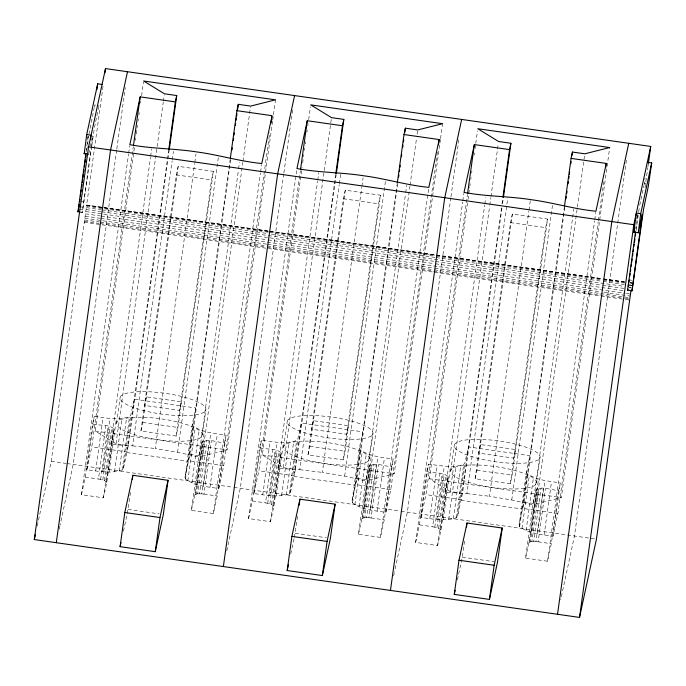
<?xml version="1.0" encoding="UTF-8"?>
<svg xmlns="http://www.w3.org/2000/svg" width="686" height="686" viewBox="0 0 686 686"><rect width="100%" height="100%" fill="white"/><g stroke="black" fill="none" stroke-linecap="round" stroke-linejoin="round"><path stroke-width="0.51" stroke-dasharray="3.43 2.57" d="M37.233 525.999L51.227 461.292L86.685 205.071L435.439 254.875M92.576 137.02L92.61 135.939M637.886 214.015L635.956 228.601M80.588 212.24L82.346 212.489L91.015 148.656M88.177 136.394L86.042 152.223M92.404 138.409L91.161 147.601M86.745 150.08L88.631 136.445M91.727 146.512L82.346 212.489M91.873 145.466L94.265 128.754M268.295 231.113L86.625 205.174L103.312 84.464M116.663 150.08L73.205 464.431L60.119 524.962M116.809 149.016L125.298 87.602M81.463 494.7L85.261 477.147L92.636 423.785C99.264 426.049 108.731 423.845 114.168 429.042L106.793 482.404L103.449 497.847L81.463 494.7L128.531 154.23M128.676 153.167L129.705 145.741M168.765 149.625L126.841 452.554L123.411 468.418L122.168 469.987C110.823 473.992 98.441 471.188 86.865 469.738L94.239 416.385C105.816 417.825 118.198 420.638 129.543 416.625L130.786 415.056L134.216 399.192L195.776 407.981L192.346 423.845L184.971 477.207L185.486 479.025C194.918 486.151 207.515 486.666 218.774 488.578L223.713 465.725L269.752 132.672M86.865 469.738L91.804 446.895L133.298 146.718M169.253 149.642L128.351 445.566L116.037 443.808L95.234 431.031L134.542 146.624M135.425 140.261L135.717 138.135M136.308 133.89L137.037 128.582M137.183 127.527L137.483 125.401M138.066 121.156L138.358 119.03M138.949 114.785L139.241 112.667M140.561 103.114L140.853 100.996M141.59 95.688L143.477 82.037M95.654 470.999L103.029 417.637M106.793 482.404L104.469 480.543L98.45 479.025L105.833 425.672M100.628 479.445L108.002 426.092M102.737 471.788L110.112 418.434M102.78 479.977L110.154 426.615M104.469 480.543L111.844 427.189M103.449 497.847L150.517 157.351M150.663 156.297L151.683 148.879M106.467 481.812L113.842 428.45M109.031 472.037L116.406 418.674M116.56 423.202L120.101 397.588M116.037 443.808L163.251 102.274M163.397 101.211L164.28 94.848M114.536 471.728L121.911 418.374M119.21 471.085L126.584 417.731M122.168 469.987L129.543 416.625M123.411 468.418L130.786 415.056M114.168 429.042L110.823 444.485L132.741 445.874L172.135 160.858M172.28 159.795L173.455 151.323M127.244 513.574L130.572 491.845M140.939 431.014L176.336 174.896L178.189 166.329L213.363 171.354L177.966 427.464L176.113 436.03L140.939 431.014L142.791 422.447L178.189 166.329M192.346 423.845L192.86 425.663C202.293 432.789 214.889 433.312 226.148 435.216L224.545 442.624C217.402 442.83 208.99 438.26 202.104 441.595L198.769 457.039L177.588 452.271L155.276 448.541L194.67 163.534M194.815 162.471L195.99 153.998M176.113 436.03L211.511 179.921L213.363 171.354M177.588 452.271L218.448 156.665M185.486 479.025L192.86 425.663M184.971 477.207L188.401 461.344L230.179 159.469M223.713 465.725L188.539 460.709L189.911 454.355L230.668 159.486M187.801 480.886L195.176 427.524M191.926 482.781L199.3 429.419M224.545 442.624L217.17 495.978L213.372 513.54L191.394 510.401L238.454 169.914M238.599 168.85L239.483 162.496M202.336 435.276A43.312 10.522 7.9 0 0 139.644 417.242A43.312 10.522 7.9 0 0 136.368 435.19A43.312 10.522 7.9 0 0 202.336 435.276L205.877 409.671A43.312 10.522 7.9 0 0 143.185 391.637A43.312 10.522 7.9 0 0 139.91 409.576A43.312 10.522 7.9 0 0 205.877 409.671M191.394 510.401L194.73 494.958L202.104 441.595M194.73 494.958L195.287 494.495L202.662 441.132M196.968 484.59L204.342 431.237M195.287 494.495L196.273 494.092L203.656 440.729M189.911 454.355L202.224 456.113L242.835 162.308M242.981 161.244L249.43 114.579M249.575 113.516L250.459 107.153M196.273 494.092L197.688 493.851L205.063 440.498M197.688 493.851L199.515 493.783L206.889 440.429M199.515 493.783L201.761 493.886L209.136 440.532M203.425 486.168L210.808 432.806M201.761 493.886L203.982 494.1L211.357 440.738M209.976 487.317L217.351 433.964M213.372 513.54L260.44 173.061M260.586 171.997L261.615 164.571M218.774 488.578L226.148 435.216M202.224 456.113L227.143 449.862L272.591 121.096M272.736 120.041L273.32 115.797M273.465 114.734L275.523 99.839M283.747 173.935L240.297 488.286L226.303 552.993M283.893 172.881L292.673 109.34M248.555 518.565L252.345 501.003L259.72 447.649C266.348 449.905 275.815 447.701 281.251 452.897L273.877 506.259L270.533 521.703L248.555 518.565L296.789 169.596M335.703 174.544L293.925 476.41L290.495 492.274L289.252 493.843C277.907 497.847 265.525 495.043 253.949 493.603L261.323 440.24C272.899 441.681 285.282 444.494 296.626 440.481L297.87 438.92L301.3 423.048L362.86 431.837L359.43 447.709L352.055 501.063L352.57 502.881C362.002 510.007 374.599 510.53 385.858 512.433L390.797 489.59L436.836 156.528M253.949 493.603L258.888 470.75L300.382 170.574M336.191 174.561L295.434 469.43L283.121 467.672L262.318 454.887L302.072 167.298M302.655 163.054L303.392 157.746M303.538 156.682L303.829 154.564M304.421 150.32L304.713 148.193M305.296 143.949L305.596 141.831M306.908 132.278L307.208 130.16M307.791 125.915L308.083 123.789M308.674 119.544L310.415 106.93M262.747 494.855L270.121 441.501M273.877 506.259L271.553 504.399L265.542 502.889L272.917 449.527M267.712 503.31L275.086 449.947M269.821 495.644L277.195 442.29M269.864 503.833L277.238 450.47M271.553 504.399L278.936 451.045M270.533 521.703L317.601 181.215M317.747 180.152L318.776 172.735M273.551 505.668L280.926 452.306M276.115 495.892L283.49 442.53M283.652 447.058L287.185 421.444M283.121 467.672L331.364 118.704M281.62 495.584L288.995 442.23M286.294 494.949L293.668 441.587M289.252 493.843L296.626 440.481M290.495 492.274L297.87 438.92M281.251 452.897L277.916 468.341L299.825 469.73L339.218 184.714M339.364 183.659L340.685 174.124M294.328 537.43L297.655 515.701M308.023 454.869L343.42 198.751L345.272 190.185L380.456 195.21L345.049 451.319L343.197 459.894L308.023 454.869L309.875 446.303L345.272 190.185M359.43 447.709L359.944 449.527C369.377 456.653 381.973 457.168 393.232 459.08L391.629 466.48C384.486 466.686 376.074 462.115 369.188 465.46L365.852 480.903L344.672 476.135L322.36 472.397L361.762 187.389M361.908 186.326L363.074 177.854M343.197 459.894L378.603 203.776L380.456 195.21M344.672 476.135L385.532 180.521M352.57 502.881L359.944 449.527M352.055 501.063L355.485 485.199L397.117 184.388M390.797 489.59L355.622 484.565L356.994 478.219L397.606 184.405M354.885 504.742L362.259 451.379M359.01 506.637L366.384 453.283M391.629 466.48L384.254 519.834L380.464 537.395L358.478 534.257L405.537 193.769M405.683 192.706L406.712 185.289M369.42 459.14A43.312 10.522 7.9 0 0 306.736 441.107A43.312 10.522 7.9 0 0 303.452 459.045A43.312 10.522 7.9 0 0 369.42 459.14L372.961 433.526A43.312 10.522 7.9 0 0 310.269 415.493A43.312 10.522 7.9 0 0 306.994 433.441A43.312 10.522 7.9 0 0 372.961 433.526M358.478 534.257L361.814 518.813L369.188 465.46M361.814 518.813L362.371 518.35L369.745 464.988M364.06 508.446L371.435 455.092M362.371 518.35L363.366 517.947L370.74 464.585M356.994 478.219L369.308 479.977L409.919 186.163M410.065 185.109L416.513 138.435M417.105 134.19L417.542 131.009M363.366 517.947L364.772 517.707L372.146 464.353M364.772 517.707L366.598 517.647L373.973 464.285M366.598 517.647L368.845 517.75L376.22 464.388M370.517 510.024L377.892 456.67M368.845 517.75L371.066 517.956L378.44 464.594M377.06 511.181L384.443 457.819M380.464 537.395L428.699 188.436M385.858 512.433L393.232 459.08M436.982 155.473L437.419 152.292M369.308 479.977L394.227 473.717L439.82 143.897M439.966 142.834L440.403 139.652M440.549 138.598L442.616 123.694M450.831 197.791L407.381 512.15L394.519 571.635M450.976 196.736L459.028 138.495M415.639 542.42L419.429 524.859L426.812 471.505C433.432 473.76 442.899 471.556 448.335 476.761L440.961 530.115L437.625 545.559L415.639 542.42L462.698 201.941M462.844 200.878L463.873 193.452M501.466 207.944L461.009 500.266L457.579 516.129L456.336 517.698C444.991 521.712 432.609 518.899 421.033 517.458L428.407 464.096C439.992 465.545 452.366 468.349 463.71 464.345L464.954 462.776L468.384 446.912L529.944 455.701L526.514 471.565L519.139 524.919L519.654 526.737C529.086 533.862 541.683 534.385 552.942 536.289L557.881 513.445L598.201 221.758M421.033 517.458L425.972 494.606L467.466 194.438M501.963 207.961L462.518 493.285L450.213 491.528L429.402 478.742L467.835 200.706M467.981 199.643L469.747 186.909M469.893 185.846L470.184 183.728M470.768 179.483L471.068 177.357M471.651 173.112L471.942 170.994M474.146 155.079L474.438 152.952M475.021 148.708L475.612 144.463M475.758 143.4L477.499 130.794M429.83 518.71L437.205 465.357M440.961 530.115L438.646 528.254L432.626 526.745L440 473.383M434.795 527.165L442.178 473.803M436.905 519.508L444.288 466.146M436.956 527.688L444.331 474.335M438.646 528.254L446.02 474.901M437.625 545.559L484.685 205.071M484.831 204.008L485.714 197.654M440.635 529.523L448.009 476.17M443.199 519.748L450.573 466.394M450.736 470.913L454.278 445.3M450.213 491.528L489.65 206.203M489.795 205.14L490.824 197.714M490.97 196.659L498.302 143.623M448.704 519.448L456.079 466.086M453.377 518.805L460.752 465.442M456.336 517.698L463.71 464.345M457.579 516.129L464.954 462.776M502.058 203.699L502.787 198.4M502.546 203.716L503.284 198.417M448.335 476.761L445 492.205L466.909 493.586L507.769 197.98M457.39 579.91L462.313 557.152L464.602 540.594M475.106 478.725L510.513 222.607L512.365 214.041L547.539 219.066L512.133 475.184L510.281 483.75L475.106 478.725L476.959 470.159L512.365 214.041M526.514 471.565L527.028 473.383C536.461 480.509 549.057 481.023 560.316 482.935L558.721 490.336C551.57 490.541 543.158 485.971 536.272 489.315L532.936 504.759L511.756 499.991L489.444 496.261L528.846 211.245M528.992 210.182L530.312 200.646M510.281 483.75L545.687 227.632L547.539 219.066M511.756 499.991L552.47 205.44M519.654 526.737L527.028 473.383M519.139 524.919L522.569 509.055L564.346 207.189M557.881 513.445L522.706 508.42L524.078 502.075L564.835 207.206M521.969 528.597L529.343 475.244M526.093 530.492L533.468 477.139M558.721 490.336L551.338 543.698L547.548 561.251L525.562 558.112L573.796 209.153M536.503 482.995A43.312 10.522 7.9 0 0 473.82 464.962A43.312 10.522 7.9 0 0 470.536 482.91A43.312 10.522 7.9 0 0 536.503 482.995L540.045 457.382A43.312 10.522 7.9 0 0 477.362 439.349A43.312 10.522 7.9 0 0 474.077 457.296A43.312 10.522 7.9 0 0 540.045 457.382M525.562 558.112L528.897 542.669L536.272 489.315M528.897 542.669L529.455 542.206L536.829 488.852M531.144 532.302L538.519 478.948M529.455 542.206L530.45 541.803L537.824 488.441M524.078 502.075L536.392 503.833L584.626 154.864M530.45 541.803L531.856 541.571L539.23 488.209M531.856 541.571L533.682 541.503L541.065 488.14M533.682 541.503L535.929 541.606L543.303 488.243M537.601 533.88L544.976 480.526M535.929 541.606L538.15 541.811L545.524 488.458M544.152 535.037L551.527 481.675M547.548 561.251L594.608 220.772M594.753 219.717L595.782 212.291M552.942 536.289L560.316 482.935M598.346 220.695L603.92 180.392M536.392 503.833L561.311 497.573L609.7 147.55M626.404 160.232L574.465 536.006L560.702 599.667M636.076 230.659L638.572 212.677M645.029 187.732L647.807 167.607M647.953 166.552L648.39 163.371M88.948 134.199L94.051 108.311M638.683 211.897L639.489 206.606M644.874 179.689L645.097 178.128M94.497 127.373L99.341 103.869M644.034 184.98L644.566 181.713M94.274 107.282L94.677 104.941L99.076 105.567M639.721 205.225L643.897 185.76M87.542 138.392L87.988 136.343M88.828 153.424L89.497 150.337M90.389 146.221L92.164 137.997M59.219 529.138L59.896 526.008M92.636 423.785L94.239 416.385M128.351 445.566L126.979 451.92L91.804 446.895M123.446 531.161L127.021 514.611M259.72 447.649L261.323 440.24M295.434 469.43L294.062 475.775L258.888 470.75M290.753 553.979L294.105 538.467M393.618 575.811L394.296 572.681M426.812 471.505L428.407 464.096M462.518 493.285L461.146 499.631L425.972 494.606M636.719 218.928L637.611 214.821M132.741 445.874L155.276 448.541M299.825 469.73L322.36 472.397M466.909 493.586L489.444 496.261M644.3 183.419L646.058 183.668M176.336 174.896L211.511 179.921M343.42 198.751L378.603 203.776M510.513 222.607L545.687 227.632M80.519 201.555L84.035 202.061M630.142 280.034L631.9 280.282M436.493 255.02L602.522 278.73M603.577 278.885L624.577 281.877M629.817 282.623L631.909 282.924L629.757 282.726M269.349 231.268L435.378 254.978M436.433 255.123L602.462 278.833M603.526 278.979L624.526 281.98M86.676 205.397L435.43 255.201M436.485 255.346L602.514 279.056M603.577 279.202L624.577 282.203M629.808 282.949L631.9 283.249M86.59 206.254L268.26 232.194M269.315 232.348L435.344 256.058M436.399 256.204L602.428 279.914M603.491 280.06L624.492 283.061M80.305 206.76L82.937 207.138M86.427 207.644L101.082 209.736M102.128 209.89L267.034 233.437M271.262 234.037L435.181 257.447M436.236 257.593L602.265 281.303M603.32 281.449L624.32 284.45M86.179 209.573L100.833 211.665M101.88 211.811L624.071 286.371M629.311 287.125L631.403 287.417M79.362 209.23L82.877 209.727M628.985 287.708L630.743 287.957M85.904 211.597L434.658 261.392M435.713 261.546L601.742 285.256M602.797 285.402L623.797 288.403M79.687 211.897L82.329 212.274M85.587 213.835L100.242 215.936M101.288 216.081L267.257 239.774M268.312 239.929L434.341 263.638M435.396 263.784L623.48 290.641M85.244 216.184L99.899 218.277M100.945 218.431L625.238 293.291M626.284 293.437L630.468 294.037M84.944 218.208L266.605 244.147M267.669 244.302L433.689 268.003M434.752 268.157L599.718 291.713M603.954 292.313L630.168 296.06M84.67 219.914L99.324 222.007M100.379 222.153L266.34 245.854M267.394 246L433.423 269.709M434.478 269.864L629.894 297.767M84.438 221.295L99.093 223.387M100.139 223.542L266.108 247.234M267.163 247.389L624.432 298.401M625.478 298.547L629.662 299.147M84.267 222.255L600.104 295.906M601.159 296.06L624.26 299.353M625.306 299.508L629.491 300.099M142.791 422.447L177.966 427.464M309.875 446.303L345.049 451.319M476.959 470.159L512.133 475.184M95.234 431.031L227.143 449.862M262.318 454.887L394.227 473.717M429.402 478.742L561.311 497.573M126.841 452.554L188.401 461.344M293.925 476.41L355.485 485.199M461.009 500.266L522.569 509.055M51.227 461.292L65.882 463.384M66.928 463.539L232.888 487.232M233.952 487.386L399.981 511.087M401.036 511.242L595.405 538.99M85.261 477.147L98.45 479.025M203.982 494.1L217.17 495.978M252.345 501.003L265.542 502.889M371.066 517.956L384.254 519.834M419.429 524.859L432.626 526.745M538.15 541.811L551.338 543.698M128.136 509.441L159.178 513.865M295.229 533.296L326.262 537.73M462.313 557.152L494.383 561.731M146.332 396.834L144.48 405.4L179.655 410.425L181.507 401.859L146.332 396.834M313.416 420.69L311.564 429.256L346.739 434.281L348.591 425.714L313.416 420.69M480.5 444.545L478.648 453.112L513.823 458.137L515.675 449.57L480.5 444.545"/><path stroke-width="1.03" d="M84.652 151.76L84.207 153.818L86.702 134.593L97.678 83.821L102.077 84.447M634.944 227.16L633.83 232.297L636.325 213.072L640.724 213.698L651.7 162.925L647.301 162.299M651.7 162.925L648.296 186.386L643.614 208.938L631.969 290.967L642.199 215.498L642.233 214.418L638.229 232.931L640.724 213.698M78.478 209.101L77.955 211.863L85.896 153.27M627.853 289.072L627.579 290.341L635.519 231.748M80.365 196.239L80.656 194.138M80.948 192.046L81.24 189.945M81.668 186.798L81.96 184.697M82.251 182.605L82.689 179.458M82.98 177.357L83.409 174.21M83.701 172.109L83.992 170.017M84.429 166.87L84.721 164.769M85.004 162.668L85.441 159.521M85.733 157.42L86.024 155.328M631.026 290.195L596.451 539.145L579.524 617.417L34.3 539.565L88.58 146.855L105.507 68.583L650.731 146.435L648.39 163.371M96.863 89.729L97.678 83.821M90.552 139.164L91.101 135.219L86.702 134.593M104.924 72.819L105.507 68.583M56.286 542.703L110.566 149.994L127.493 71.721M133.444 145.664L140.184 96.872L175.359 101.888L176.731 95.543L164.426 93.785L143.614 80.999L275.523 99.839L250.604 106.09L238.291 104.332L236.919 110.678L230.325 158.415M168.765 149.625L175.359 101.888M169.253 149.642L176.731 95.543M120.093 546.673L124.809 512.519L132.861 475.287L168.036 480.311L163.319 514.457L155.268 551.69L120.093 546.673L120.985 542.532M132.287 479.428L132.861 475.287M155.268 551.69L159.984 517.544L168.036 480.311M231.988 149.942L232.28 147.824M233.309 140.398L233.6 138.272M234.037 135.091L234.329 132.973M235.358 125.547L235.65 123.429M236.095 120.247L236.387 118.121M236.679 116.003L236.97 113.885M237.416 110.695L238.291 104.332M271.073 123.128L271.948 116.766M223.37 566.567L277.65 173.85L294.577 95.577M300.528 169.519L307.268 120.727L342.451 125.752L343.823 119.398L331.51 117.64L310.698 104.864L442.616 123.694L417.688 129.946L405.375 128.188L404.003 134.542L397.263 183.334M335.848 173.481L342.451 125.752M336.346 173.498L343.823 119.398M287.177 570.529L291.893 536.383L299.945 499.151L335.12 504.167L330.403 538.321L322.351 575.554L287.177 570.529L288.514 564.321M299.087 505.359L299.945 499.151M322.351 575.554L327.068 541.4L335.12 504.167M398.635 176.979L398.926 174.861M399.363 171.68L399.664 169.562M399.955 167.435L400.247 165.317M401.421 156.828L401.713 154.71M402.742 147.284L403.034 145.166M403.471 141.985L403.762 139.858M404.791 132.432L405.375 128.188M438.448 144.866L439.177 139.558L404.003 134.542M390.454 590.423L444.742 197.714L461.661 119.433M467.612 193.375L474.36 144.583L509.535 149.608L510.907 143.263L498.593 141.505L477.79 128.719L609.7 147.55L584.772 153.81L572.467 152.052L571.086 158.397L564.492 206.126M502.932 197.336L509.535 149.608M503.43 197.354L510.907 143.263M454.261 594.385L458.985 560.239L467.029 523.006L502.203 528.023L497.487 562.177L489.435 599.41L454.261 594.385L455.152 590.252M466.463 527.14L467.029 523.006M489.435 599.41L494.16 565.264L502.203 528.023M566.01 198.717L566.302 196.599M566.747 193.418L567.039 191.291M568.068 183.874L568.36 181.747M568.797 178.566L569.088 176.448M569.38 174.321L569.68 172.203M570.846 163.714L571.146 161.596M572.021 155.233L572.467 152.052M605.678 167.658L606.27 163.422L571.086 158.397M557.538 614.279L611.826 221.569L628.745 143.297M579.524 617.417L633.813 224.708L650.731 146.435M629.842 275.763L630.134 273.671M630.425 271.57L630.717 269.469M631.154 266.322L631.437 264.23M631.729 262.129L632.166 258.982M632.603 255.835L632.886 253.734M633.178 251.642L633.47 249.541M633.907 246.394L634.198 244.293M634.481 242.201L634.919 239.054M635.356 235.898L635.648 233.806M79.645 201.435L79.928 199.369M78.77 207.189L79.207 204.308M628.247 286.619L628.685 283.747M628.976 281.826L629.268 279.914M34.3 539.565L35.432 534.351M140.184 96.872L129.851 144.677C151.812 148.836 174.227 148.425 196.282 151.872C218.32 154.719 239.62 161.381 261.76 163.517L272.093 115.702L236.919 110.678M307.268 120.727L296.935 168.533C318.896 172.692 341.319 172.289 363.366 175.736C385.403 178.574 406.704 185.237 428.844 187.372L439.177 139.558M474.36 144.583L464.019 192.397C485.98 196.548 508.403 196.145 530.458 199.592C552.487 202.43 573.788 209.093 595.928 211.228L606.27 163.422M88.58 146.855L633.813 224.708M84.155 153.595L88.554 154.23M633.778 232.074L638.177 232.708M78.547 206.512L80.305 206.76M628.17 284.99L632.561 285.616M77.93 211.64L79.687 211.897M627.553 290.118L631.952 290.753M124.809 512.519L159.984 517.544M291.893 536.383L327.068 541.4M458.985 560.239L494.16 565.264"/></g></svg>
